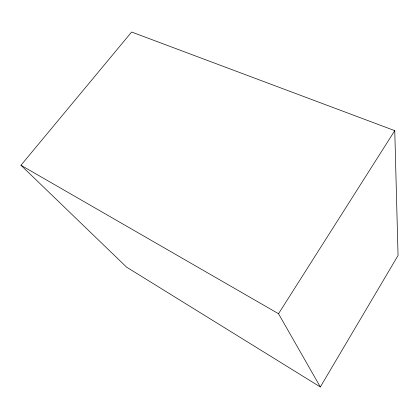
<?xml version="1.0" encoding="UTF-8"?>
<svg xmlns="http://www.w3.org/2000/svg" width="419" height="419" viewBox="0 0 419 419"><rect width="100%" height="100%" fill="white"/><g stroke="black" fill="none" stroke-linecap="round" stroke-linejoin="round"><path stroke-width="0.63" d="M320.331 386.973L398.05 255.49L394.761 130.649L131.629 32.027L20.95 165.259L126.538 267.102L320.331 386.973L278.53 313.726L20.95 165.259M278.53 313.726L394.761 130.649"/></g></svg>
